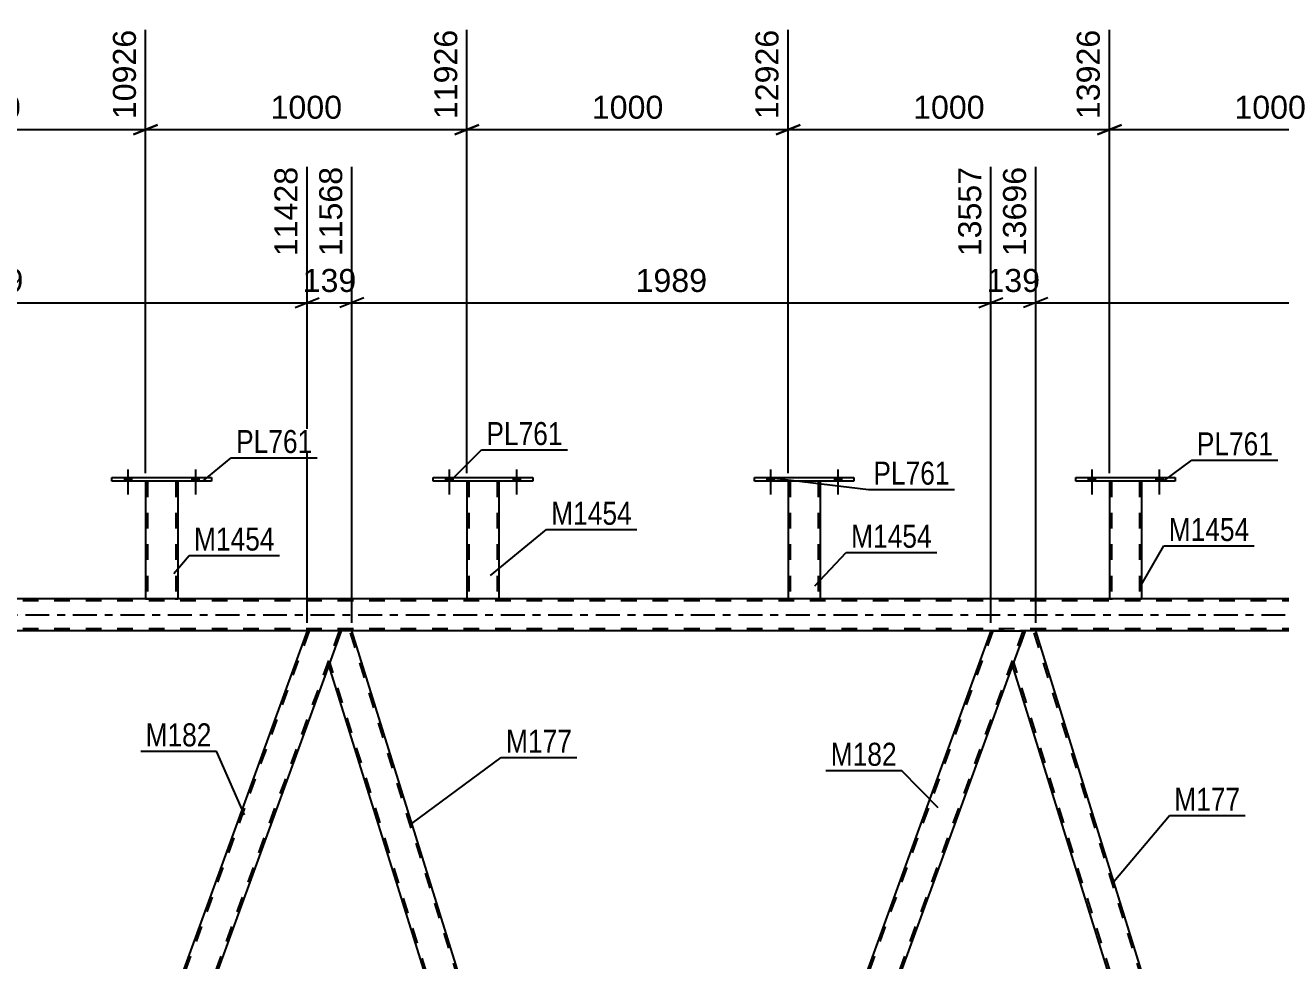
# Model space of a CAD drawing. Header units: millimetres. Extents: x 0 to 841, y 0 to 594.
# Drawn here: x 502.1 to 658.5, y 341.7 to 458.2 of the extents above; entities that cross this region are included whole.
import ezdxf

# ---------------------------------------------------------------- set-up
doc = ezdxf.new("R2010")
doc.units = ezdxf.units.MM
doc.linetypes.add('DXK_LINE_DOT2', pattern=[3.9198, 1.9599, -1.9599])
doc.linetypes.add('DXK_LINE_DOT3', pattern=[5.9187, 2.979, -0.9799, 0.9799, -0.9799])
doc.styles.add('Arial', font='arial.ttf', dxfattribs={"height": 0.2})
doc.styles.add('Arial Narrow', font='ARIALN.TTF', dxfattribs={"height": 0.2})

# ---------------------------------------------------------------- blocks, each defined once
blk = doc.blocks.new('Part-203724102-3322 - 2835')
at = {"color": 2, "linetype": 'Continuous'}
for p, q in [((632.91, 401.41), (632.91, 401.89)), ((632.91, 401.89), (645.31, 401.89)), ((645.31, 401.89), (645.31, 401.41)), ((645.31, 401.41), (632.91, 401.41))]:
    blk.add_line(p, q, dxfattribs=at)
blk = doc.blocks.new('Bolt-203724102-2891 - 2835')
at = {"linetype": 'Continuous'}
for points in [[(634.47, 401.41), (635.35, 401.41), (635.35, 401.89), (634.47, 401.89)], [(642.87, 401.41), (643.75, 401.41), (643.75, 401.89), (642.87, 401.89)]]:
    blk.add_hatch(color=1, dxfattribs=at).paths.add_polyline_path(points)
at = {"color": 1, "linetype": 'Continuous'}
for p, q in [((634.47, 401.89), (634.47, 401.41)), ((634.91, 402.89), (634.91, 399.77)), ((635.35, 401.89), (635.35, 401.41)), ((642.87, 401.89), (642.87, 401.41)), ((643.31, 402.89), (643.31, 399.77)), ((643.75, 401.89), (643.75, 401.41))]:
    blk.add_line(p, q, dxfattribs=at)
blk = doc.blocks.new('Bolt-203724102-2892 - 2835')
at = {"linetype": 'Continuous'}
for points in [[(634.47, 401.41), (635.35, 401.41), (635.35, 401.89), (634.47, 401.89)], [(642.87, 401.41), (643.75, 401.41), (643.75, 401.89), (642.87, 401.89)]]:
    blk.add_hatch(color=1, dxfattribs=at).paths.add_polyline_path(points)
at = {"color": 1, "linetype": 'Continuous'}
for p, q in [((634.47, 401.89), (634.47, 401.41)), ((634.91, 402.89), (634.91, 399.77)), ((635.35, 401.89), (635.35, 401.41)), ((642.87, 401.89), (642.87, 401.41)), ((643.31, 402.89), (643.31, 399.77)), ((643.75, 401.89), (643.75, 401.41))]:
    blk.add_line(p, q, dxfattribs=at)
blk = doc.blocks.new('Bolt-203724102-2893 - 2835')
at = {"linetype": 'Continuous'}
for points in [[(594.47, 401.41), (595.35, 401.41), (595.35, 401.89), (594.47, 401.89)], [(602.87, 401.41), (603.75, 401.41), (603.75, 401.89), (602.87, 401.89)]]:
    blk.add_hatch(color=1, dxfattribs=at).paths.add_polyline_path(points)
at = {"color": 1, "linetype": 'Continuous'}
for p, q in [((594.47, 401.89), (594.47, 401.41)), ((594.91, 402.89), (594.91, 399.77)), ((595.35, 401.89), (595.35, 401.41)), ((602.87, 401.89), (602.87, 401.41)), ((603.31, 402.89), (603.31, 399.77)), ((603.75, 401.89), (603.75, 401.41))]:
    blk.add_line(p, q, dxfattribs=at)
blk = doc.blocks.new('Bolt-203724102-2894 - 2835')
at = {"linetype": 'Continuous'}
for points in [[(594.47, 401.41), (595.35, 401.41), (595.35, 401.89), (594.47, 401.89)], [(602.87, 401.41), (603.75, 401.41), (603.75, 401.89), (602.87, 401.89)]]:
    blk.add_hatch(color=1, dxfattribs=at).paths.add_polyline_path(points)
at = {"color": 1, "linetype": 'Continuous'}
for p, q in [((594.47, 401.89), (594.47, 401.41)), ((594.91, 402.89), (594.91, 399.77)), ((595.35, 401.89), (595.35, 401.41)), ((602.87, 401.89), (602.87, 401.41)), ((603.31, 402.89), (603.31, 399.77)), ((603.75, 401.89), (603.75, 401.41))]:
    blk.add_line(p, q, dxfattribs=at)
blk = doc.blocks.new('Bolt-203724102-2895 - 2835')
at = {"linetype": 'Continuous'}
for points in [[(554.47, 401.41), (555.35, 401.41), (555.35, 401.89), (554.47, 401.89)], [(562.87, 401.41), (563.75, 401.41), (563.75, 401.89), (562.87, 401.89)]]:
    blk.add_hatch(color=1, dxfattribs=at).paths.add_polyline_path(points)
at = {"color": 1, "linetype": 'Continuous'}
for p, q in [((554.47, 401.89), (554.47, 401.41)), ((554.91, 402.89), (554.91, 399.77)), ((555.35, 401.89), (555.35, 401.41)), ((562.87, 401.89), (562.87, 401.41)), ((563.31, 402.89), (563.31, 399.77)), ((563.75, 401.89), (563.75, 401.41))]:
    blk.add_line(p, q, dxfattribs=at)
blk = doc.blocks.new('Bolt-203724102-2896 - 2835')
at = {"linetype": 'Continuous'}
for points in [[(554.47, 401.41), (555.35, 401.41), (555.35, 401.89), (554.47, 401.89)], [(562.87, 401.41), (563.75, 401.41), (563.75, 401.89), (562.87, 401.89)]]:
    blk.add_hatch(color=1, dxfattribs=at).paths.add_polyline_path(points)
at = {"color": 1, "linetype": 'Continuous'}
for p, q in [((554.47, 401.89), (554.47, 401.41)), ((554.91, 402.89), (554.91, 399.77)), ((555.35, 401.89), (555.35, 401.41)), ((562.87, 401.89), (562.87, 401.41)), ((563.31, 402.89), (563.31, 399.77)), ((563.75, 401.89), (563.75, 401.41))]:
    blk.add_line(p, q, dxfattribs=at)
blk = doc.blocks.new('Part-203724102-3292 - 2835')
at = {"color": 2, "linetype": 'Continuous'}
for p, q in [((512.91, 401.41), (512.91, 401.89)), ((512.91, 401.89), (525.31, 401.89)), ((525.31, 401.89), (525.31, 401.41)), ((525.31, 401.41), (512.91, 401.41))]:
    blk.add_line(p, q, dxfattribs=at)
blk = doc.blocks.new('Bolt-203724102-2897 - 2835')
at = {"linetype": 'Continuous'}
for points in [[(514.47, 401.41), (515.35, 401.41), (515.35, 401.89), (514.47, 401.89)], [(522.87, 401.41), (523.75, 401.41), (523.75, 401.89), (522.87, 401.89)]]:
    blk.add_hatch(color=1, dxfattribs=at).paths.add_polyline_path(points)
at = {"color": 1, "linetype": 'Continuous'}
for p, q in [((514.47, 401.89), (514.47, 401.41)), ((514.91, 402.89), (514.91, 399.77)), ((515.35, 401.89), (515.35, 401.41)), ((522.87, 401.89), (522.87, 401.41)), ((523.31, 402.89), (523.31, 399.77)), ((523.75, 401.89), (523.75, 401.41))]:
    blk.add_line(p, q, dxfattribs=at)
blk = doc.blocks.new('Bolt-203724102-2898 - 2835')
at = {"linetype": 'Continuous'}
for points in [[(514.47, 401.41), (515.35, 401.41), (515.35, 401.89), (514.47, 401.89)], [(522.87, 401.41), (523.75, 401.41), (523.75, 401.89), (522.87, 401.89)]]:
    blk.add_hatch(color=1, dxfattribs=at).paths.add_polyline_path(points)
at = {"color": 1, "linetype": 'Continuous'}
for p, q in [((514.47, 401.89), (514.47, 401.41)), ((514.91, 402.89), (514.91, 399.77)), ((515.35, 401.89), (515.35, 401.41)), ((522.87, 401.89), (522.87, 401.41)), ((523.31, 402.89), (523.31, 399.77)), ((523.75, 401.89), (523.75, 401.41))]:
    blk.add_line(p, q, dxfattribs=at)
blk = doc.blocks.new('Part-203724102-3312 - 2835')
at = {"color": 2, "linetype": 'Continuous'}
for p, q in [((592.91, 401.41), (592.91, 401.89)), ((592.91, 401.89), (605.31, 401.89)), ((605.31, 401.89), (605.31, 401.41)), ((605.31, 401.41), (592.91, 401.41))]:
    blk.add_line(p, q, dxfattribs=at)
blk = doc.blocks.new('Part-203724102-3043 - 2835')
at = {"color": 2, "linetype": 'Continuous'}
for p, q in [((541.47, 382.77), (539.93, 378.52)), ((542.79, 382.77), (541.47, 382.77)), ((579.07, 266.37), (542.79, 382.77)), ((574.88, 266.37), (539.93, 378.52))]:
    blk.add_line(p, q, dxfattribs=at)
at = {"color": 7, "linetype": 'DXK_LINE_DOT2'}
for p, q in [((579.36, 264.65), (542.54, 382.77)), ((576.64, 261.55), (540.06, 378.89)), ((574.88, 266.37), (576.39, 261.55)), ((579.49, 265.02), (579.07, 266.37)), ((578.23, 261.55), (579.49, 265.02)), ((576.39, 261.55), (578.23, 261.55))]:
    blk.add_line(p, q, dxfattribs=at)
blk = doc.blocks.new('Part-203724102-3078 - 2835')
at = {"color": 7, "linetype": 'DXK_LINE_DOT2'}
for p, q in [((537.47, 382.77), (493.35, 261.55)), ((541.22, 382.77), (497.1, 261.55)), ((537.47, 382.77), (537.49, 382.77)), ((541.47, 382.77), (539.93, 378.52)), ((493.1, 261.55), (494.36, 265.02)), ((497.35, 261.55), (493.1, 261.55))]:
    blk.add_line(p, q, dxfattribs=at)
at = {"color": 2, "linetype": 'Continuous'}
for p, q in [((537.22, 382.77), (494.36, 265.02)), ((541.47, 382.77), (537.22, 382.77)), ((539.93, 378.52), (497.35, 261.55))]:
    blk.add_line(p, q, dxfattribs=at)
blk = doc.blocks.new('Part-203724102-3083 - 2835')
at = {"color": 7, "linetype": 'DXK_LINE_DOT2'}
for p, q in [((622.61, 382.77), (578.49, 261.55)), ((626.35, 382.77), (582.23, 261.55)), ((622.61, 382.77), (622.63, 382.77)), ((626.61, 382.77), (625.06, 378.52)), ((579.99, 266.37), (578.23, 261.55)), ((584.24, 266.37), (582.49, 261.55)), ((582.49, 261.55), (578.23, 261.55))]:
    blk.add_line(p, q, dxfattribs=at)
at = {"color": 2, "linetype": 'Continuous'}
for p, q in [((622.35, 382.77), (579.99, 266.37)), ((622.35, 382.77), (626.61, 382.77)), ((625.06, 378.52), (584.24, 266.37))]:
    blk.add_line(p, q, dxfattribs=at)
blk = doc.blocks.new('Part-203724102-3093 - 2835')
at = {"color": 2, "linetype": 'Continuous'}
for p, q in [((626.61, 382.77), (625.06, 378.52)), ((627.93, 382.77), (626.61, 382.77)), ((664.63, 265.02), (627.93, 382.77)), ((661.52, 261.55), (625.06, 378.52)), ((664.36, 264.27), (663.36, 261.55)), ((664.63, 265.02), (664.36, 264.27))]:
    blk.add_line(p, q, dxfattribs=at)
at = {"color": 7, "linetype": 'DXK_LINE_DOT2'}
for p, q in [((664.49, 264.65), (627.67, 382.77)), ((661.77, 261.55), (625.2, 378.89)), ((664.61, 264.96), (664.36, 264.27)), ((661.52, 261.55), (663.36, 261.55))]:
    blk.add_line(p, q, dxfattribs=at)
blk = doc.blocks.new('Part-203724102-3287 - 2835')
at = {"color": 2, "linetype": 'Continuous'}
for p, q in [((517.11, 401.41), (517.11, 386.77)), ((521.11, 401.41), (521.11, 386.77)), ((517.15, 386.77), (517.11, 386.77)), ((517.26, 386.77), (517.15, 386.77)), ((517.41, 386.77), (517.26, 386.77)), ((520.82, 386.77), (517.41, 386.77)), ((520.97, 386.77), (520.82, 386.77)), ((521.08, 386.77), (520.97, 386.77)), ((521.11, 386.77), (521.08, 386.77))]:
    blk.add_line(p, q, dxfattribs=at)
at = {"color": 7, "linetype": 'DXK_LINE_DOT2'}
for p, q in [((517.11, 401.41), (517.11, 401.41)), ((517.11, 401.41), (517.11, 401.41)), ((517.11, 401.41), (517.11, 401.41)), ((517.15, 401.41), (517.11, 401.41)), ((517.11, 401.41), (517.15, 401.41)), ((517.26, 401.41), (517.15, 401.41)), ((517.15, 401.41), (517.26, 401.41)), ((517.41, 401.41), (517.26, 401.41)), ((517.26, 401.41), (517.41, 401.41)), ((517.35, 401.41), (517.35, 401.41)), ((517.35, 401.41), (517.35, 386.77)), ((517.37, 401.41), (517.35, 401.41)), ((517.35, 401.41), (517.37, 401.41)), ((517.43, 401.41), (517.37, 401.41)), ((517.37, 401.41), (517.43, 401.41)), ((520.82, 401.41), (517.41, 401.41)), ((520.82, 401.41), (517.41, 401.41)), ((520.73, 401.41), (517.43, 401.41)), ((517.43, 401.41), (517.5, 401.41)), ((520.8, 401.41), (517.5, 401.41)), ((520.8, 401.41), (520.73, 401.41)), ((520.86, 401.41), (520.8, 401.41)), ((520.8, 401.41), (520.86, 401.41)), ((520.82, 401.41), (520.97, 401.41)), ((520.97, 401.41), (520.82, 401.41)), ((520.87, 401.41), (520.86, 401.41)), ((520.86, 401.41), (520.87, 401.41)), ((520.87, 401.41), (520.87, 401.41)), ((520.87, 401.41), (520.87, 386.77)), ((520.97, 401.41), (521.08, 401.41)), ((521.08, 401.41), (520.97, 401.41)), ((521.08, 401.41), (521.11, 401.41)), ((521.11, 401.41), (521.08, 401.41)), ((521.11, 401.41), (521.11, 401.41)), ((521.11, 401.41), (521.11, 401.41)), ((521.11, 401.41), (521.11, 401.41)), ((517.11, 386.77), (517.15, 386.77)), ((517.15, 386.77), (517.26, 386.77)), ((517.26, 386.77), (517.41, 386.77)), ((517.37, 386.77), (517.35, 386.77)), ((517.35, 386.77), (517.37, 386.77)), ((517.43, 386.77), (517.37, 386.77)), ((517.37, 386.77), (517.43, 386.77)), ((520.82, 386.77), (517.41, 386.77)), ((520.73, 386.77), (517.43, 386.77)), ((517.43, 386.77), (517.5, 386.77)), ((520.8, 386.77), (517.5, 386.77)), ((520.8, 386.77), (520.73, 386.77)), ((520.86, 386.77), (520.8, 386.77)), ((520.8, 386.77), (520.86, 386.77)), ((520.82, 386.77), (520.97, 386.77)), ((520.87, 386.77), (520.86, 386.77)), ((520.86, 386.77), (520.87, 386.77)), ((520.97, 386.77), (521.08, 386.77)), ((521.08, 386.77), (521.11, 386.77))]:
    blk.add_line(p, q, dxfattribs=at)
blk = doc.blocks.new('Part-203724102-3297 - 2835')
at = {"color": 2, "linetype": 'Continuous'}
for p, q in [((557.11, 401.41), (557.11, 386.77)), ((561.11, 401.41), (561.11, 386.77)), ((557.15, 386.77), (557.11, 386.77)), ((557.26, 386.77), (557.15, 386.77)), ((557.41, 386.77), (557.26, 386.77)), ((560.82, 386.77), (557.41, 386.77)), ((560.97, 386.77), (560.82, 386.77)), ((561.08, 386.77), (560.97, 386.77)), ((561.11, 386.77), (561.08, 386.77))]:
    blk.add_line(p, q, dxfattribs=at)
at = {"color": 7, "linetype": 'DXK_LINE_DOT2'}
for p, q in [((557.11, 401.41), (557.11, 401.41)), ((557.11, 401.41), (557.11, 401.41)), ((557.11, 401.41), (557.11, 401.41)), ((557.15, 401.41), (557.11, 401.41)), ((557.11, 401.41), (557.15, 401.41)), ((557.26, 401.41), (557.15, 401.41)), ((557.15, 401.41), (557.26, 401.41)), ((557.41, 401.41), (557.26, 401.41)), ((557.26, 401.41), (557.41, 401.41)), ((557.35, 401.41), (557.35, 401.41)), ((557.35, 401.41), (557.35, 386.77)), ((557.37, 401.41), (557.35, 401.41)), ((557.35, 401.41), (557.37, 401.41)), ((557.43, 401.41), (557.37, 401.41)), ((557.37, 401.41), (557.43, 401.41)), ((560.82, 401.41), (557.41, 401.41)), ((560.82, 401.41), (557.41, 401.41)), ((560.73, 401.41), (557.43, 401.41)), ((557.43, 401.41), (557.5, 401.41)), ((560.8, 401.41), (557.5, 401.41)), ((560.8, 401.41), (560.73, 401.41)), ((560.86, 401.41), (560.8, 401.41)), ((560.8, 401.41), (560.86, 401.41)), ((560.82, 401.41), (560.97, 401.41)), ((560.97, 401.41), (560.82, 401.41)), ((560.87, 401.41), (560.86, 401.41)), ((560.86, 401.41), (560.87, 401.41)), ((560.87, 401.41), (560.87, 401.41)), ((560.87, 401.41), (560.87, 386.77)), ((560.97, 401.41), (561.08, 401.41)), ((561.08, 401.41), (560.97, 401.41)), ((561.08, 401.41), (561.11, 401.41)), ((561.11, 401.41), (561.08, 401.41)), ((561.11, 401.41), (561.11, 401.41)), ((561.11, 401.41), (561.11, 401.41)), ((561.11, 401.41), (561.11, 401.41)), ((557.11, 386.77), (557.15, 386.77)), ((557.15, 386.77), (557.26, 386.77)), ((557.26, 386.77), (557.41, 386.77)), ((557.37, 386.77), (557.35, 386.77)), ((557.35, 386.77), (557.37, 386.77)), ((557.43, 386.77), (557.37, 386.77)), ((557.37, 386.77), (557.41, 386.77)), ((560.82, 386.77), (557.41, 386.77)), ((557.41, 386.77), (557.43, 386.77)), ((560.73, 386.77), (557.43, 386.77)), ((557.43, 386.77), (557.5, 386.77)), ((560.8, 386.77), (557.5, 386.77)), ((560.8, 386.77), (560.73, 386.77)), ((560.86, 386.77), (560.8, 386.77)), ((560.8, 386.77), (560.86, 386.77)), ((560.82, 386.77), (560.97, 386.77)), ((560.87, 386.77), (560.86, 386.77)), ((560.86, 386.77), (560.87, 386.77)), ((560.97, 386.77), (561.08, 386.77)), ((561.08, 386.77), (561.11, 386.77))]:
    blk.add_line(p, q, dxfattribs=at)
blk = doc.blocks.new('Part-203724102-3302 - 2835')
at = {"color": 2, "linetype": 'Continuous'}
for p, q in [((552.91, 401.41), (552.91, 401.89)), ((552.91, 401.89), (565.31, 401.89)), ((565.31, 401.89), (565.31, 401.41)), ((565.31, 401.41), (552.91, 401.41))]:
    blk.add_line(p, q, dxfattribs=at)
blk = doc.blocks.new('Part-203724102-3307 - 2835')
at = {"color": 2, "linetype": 'Continuous'}
for p, q in [((597.11, 401.41), (597.11, 386.77)), ((601.11, 401.41), (601.11, 386.77)), ((597.15, 386.77), (597.11, 386.77)), ((597.26, 386.77), (597.15, 386.77)), ((597.41, 386.77), (597.26, 386.77)), ((600.82, 386.77), (597.41, 386.77)), ((600.97, 386.77), (600.82, 386.77)), ((601.08, 386.77), (600.97, 386.77)), ((601.11, 386.77), (601.08, 386.77))]:
    blk.add_line(p, q, dxfattribs=at)
at = {"color": 7, "linetype": 'DXK_LINE_DOT2'}
for p, q in [((597.11, 401.41), (597.11, 401.41)), ((597.11, 401.41), (597.11, 401.41)), ((597.11, 401.41), (597.11, 401.41)), ((597.15, 401.41), (597.11, 401.41)), ((597.11, 401.41), (597.15, 401.41)), ((597.26, 401.41), (597.15, 401.41)), ((597.15, 401.41), (597.26, 401.41)), ((597.41, 401.41), (597.26, 401.41)), ((597.26, 401.41), (597.41, 401.41)), ((597.35, 401.41), (597.35, 401.41)), ((597.35, 401.41), (597.35, 386.77)), ((597.37, 401.41), (597.35, 401.41)), ((597.35, 401.41), (597.37, 401.41)), ((597.42, 401.41), (597.37, 401.41)), ((597.37, 401.41), (597.42, 401.41)), ((600.82, 401.41), (597.41, 401.41)), ((600.82, 401.41), (597.41, 401.41)), ((600.73, 401.41), (597.42, 401.41)), ((597.42, 401.41), (597.5, 401.41)), ((600.8, 401.41), (597.5, 401.41)), ((600.8, 401.41), (600.73, 401.41)), ((600.86, 401.41), (600.8, 401.41)), ((600.8, 401.41), (600.86, 401.41)), ((600.82, 401.41), (600.97, 401.41)), ((600.97, 401.41), (600.82, 401.41)), ((600.87, 401.41), (600.86, 401.41)), ((600.86, 401.41), (600.87, 401.41)), ((600.87, 401.41), (600.87, 401.41)), ((600.87, 401.41), (600.87, 386.77)), ((600.97, 401.41), (601.08, 401.41)), ((601.08, 401.41), (600.97, 401.41)), ((601.08, 401.41), (601.11, 401.41)), ((601.11, 401.41), (601.08, 401.41)), ((601.11, 401.41), (601.11, 401.41)), ((601.11, 401.41), (601.11, 401.41)), ((601.11, 401.41), (601.11, 401.41)), ((597.11, 386.77), (597.15, 386.77)), ((597.15, 386.77), (597.26, 386.77)), ((597.26, 386.77), (597.41, 386.77)), ((597.37, 386.77), (597.35, 386.77)), ((597.35, 386.77), (597.37, 386.77)), ((597.42, 386.77), (597.37, 386.77)), ((597.37, 386.77), (597.41, 386.77)), ((600.82, 386.77), (597.41, 386.77)), ((597.41, 386.77), (597.42, 386.77)), ((600.73, 386.77), (597.42, 386.77)), ((597.42, 386.77), (597.5, 386.77)), ((600.86, 386.77), (597.5, 386.77)), ((600.8, 386.77), (600.73, 386.77)), ((600.86, 386.77), (600.8, 386.77)), ((600.82, 386.77), (600.97, 386.77)), ((600.87, 386.77), (600.86, 386.77)), ((600.86, 386.77), (600.87, 386.77)), ((600.97, 386.77), (601.08, 386.77)), ((601.08, 386.77), (601.11, 386.77))]:
    blk.add_line(p, q, dxfattribs=at)
blk = doc.blocks.new('Part-203724102-3317 - 2835')
at = {"color": 2, "linetype": 'Continuous'}
for p, q in [((637.11, 401.41), (637.11, 386.77)), ((641.11, 401.41), (641.11, 386.77)), ((637.15, 386.77), (637.11, 386.77)), ((637.26, 386.77), (637.15, 386.77)), ((637.41, 386.77), (637.26, 386.77)), ((640.82, 386.77), (637.41, 386.77)), ((640.97, 386.77), (640.82, 386.77)), ((641.08, 386.77), (640.97, 386.77)), ((641.11, 386.77), (641.08, 386.77))]:
    blk.add_line(p, q, dxfattribs=at)
at = {"color": 7, "linetype": 'DXK_LINE_DOT2'}
for p, q in [((637.11, 401.41), (637.11, 401.41)), ((637.11, 401.41), (637.11, 401.41)), ((637.11, 401.41), (637.11, 401.41)), ((637.15, 401.41), (637.11, 401.41)), ((637.11, 401.41), (637.15, 401.41)), ((637.26, 401.41), (637.15, 401.41)), ((637.15, 401.41), (637.26, 401.41)), ((637.41, 401.41), (637.26, 401.41)), ((637.26, 401.41), (637.41, 401.41)), ((637.35, 401.41), (637.35, 401.41)), ((637.35, 401.41), (637.35, 386.77)), ((637.37, 401.41), (637.35, 401.41)), ((637.35, 401.41), (637.37, 401.41)), ((637.42, 401.41), (637.37, 401.41)), ((637.37, 401.41), (637.42, 401.41)), ((640.82, 401.41), (637.41, 401.41)), ((640.82, 401.41), (637.41, 401.41)), ((640.73, 401.41), (637.42, 401.41)), ((637.42, 401.41), (637.5, 401.41)), ((640.8, 401.41), (637.5, 401.41)), ((640.8, 401.41), (640.73, 401.41)), ((640.86, 401.41), (640.8, 401.41)), ((640.8, 401.41), (640.86, 401.41)), ((640.82, 401.41), (640.97, 401.41)), ((640.97, 401.41), (640.82, 401.41)), ((640.87, 401.41), (640.86, 401.41)), ((640.86, 401.41), (640.87, 401.41)), ((640.87, 401.41), (640.87, 401.41)), ((640.87, 401.41), (640.87, 386.77)), ((640.97, 401.41), (641.08, 401.41)), ((641.08, 401.41), (640.97, 401.41)), ((641.08, 401.41), (641.11, 401.41)), ((641.11, 401.41), (641.08, 401.41)), ((641.11, 401.41), (641.11, 401.41)), ((641.11, 401.41), (641.11, 401.41)), ((641.11, 401.41), (641.11, 401.41)), ((637.11, 386.77), (637.15, 386.77)), ((637.15, 386.77), (637.26, 386.77)), ((637.26, 386.77), (637.41, 386.77)), ((637.37, 386.77), (637.35, 386.77)), ((637.35, 386.77), (637.37, 386.77)), ((637.42, 386.77), (637.37, 386.77)), ((637.37, 386.77), (637.41, 386.77)), ((640.82, 386.77), (637.41, 386.77)), ((637.41, 386.77), (637.42, 386.77)), ((640.73, 386.77), (637.42, 386.77)), ((637.42, 386.77), (637.5, 386.77)), ((640.8, 386.77), (637.5, 386.77)), ((640.8, 386.77), (640.73, 386.77)), ((640.86, 386.77), (640.8, 386.77)), ((640.8, 386.77), (640.86, 386.77)), ((640.82, 386.77), (640.97, 386.77)), ((640.87, 386.77), (640.86, 386.77)), ((640.86, 386.77), (640.87, 386.77)), ((640.97, 386.77), (641.08, 386.77)), ((641.08, 386.77), (641.11, 386.77))]:
    blk.add_line(p, q, dxfattribs=at)
blk = doc.blocks.new('Part-203724102-3407 - 2835')
at = {"color": 7, "linetype": 'DXK_LINE_DOT2'}
for p, q in [((742.89, 386.53), (80.08, 386.53)), ((742.89, 386.77), (107.1, 386.77)), ((521.11, 386.77), (517.11, 386.77)), ((561.11, 386.77), (557.11, 386.77)), ((601.11, 386.77), (597.11, 386.77)), ((641.11, 386.77), (637.11, 386.77)), ((742.89, 383.01), (80.08, 383.01)), ((542.79, 382.77), (537.22, 382.77)), ((627.93, 382.77), (622.35, 382.77))]:
    blk.add_line(p, q, dxfattribs=at)
at = {"color": 2, "linetype": 'Continuous'}
for p, q in [((517.11, 386.77), (481.11, 386.77)), ((557.11, 386.77), (521.11, 386.77)), ((597.11, 386.77), (561.11, 386.77)), ((637.11, 386.77), (601.11, 386.77)), ((677.11, 386.77), (641.11, 386.77)), ((537.22, 382.77), (457.66, 382.77)), ((622.35, 382.77), (542.79, 382.77)), ((707.49, 382.77), (627.93, 382.77))]:
    blk.add_line(p, q, dxfattribs=at)
at = {"color": 7, "linetype": 'DXK_LINE_DOT3'}
blk.add_line((70.08, 384.77), (742.89, 384.77), dxfattribs=at)
blk = doc.blocks.new('StraightDimension-203724102-3897 - 2835')
at = {"color": 7, "linetype": 'Continuous'}
for p, q in [((622.35, 383.77), (622.35, 440.56)), ((627.93, 383.77), (627.93, 440.56)), ((620.85, 423.04), (623.85, 424.24)), ((629.43, 424.24), (626.43, 423.04)), ((622.35, 423.64), (627.93, 423.64))]:
    blk.add_line(p, q, dxfattribs=at)
at = {"color": 0}
blk.add_wipeout([(629.07, 424.39), (629.07, 428.59), (621.2, 428.59), (621.2, 424.39)], dxfattribs=at)
at = {"color": 3, "style": 'Arial'}
blk.add_text('139', height=2.865, dxfattribs=at).set_placement((621.8, 424.99))
at = {"color": 0, "linetype": 'Continuous'}
blk.add_wipeout([(627.33, 441.16), (623.13, 441.16), (623.13, 428.84), (627.33, 428.84)], dxfattribs=at)
at = {"color": 3, "linetype": 'Continuous', "style": 'Arial'}
blk.add_text('13696', height=2.865, rotation=90.0002, dxfattribs=at).set_placement((626.73, 429.44))
blk = doc.blocks.new('StraightDimension-203724102-3933 - 2835')
at = {"color": 7, "linetype": 'Continuous'}
for p, q in [((537.22, 383.77), (537.22, 440.56)), ((542.79, 383.77), (542.79, 440.56)), ((535.72, 423.04), (538.72, 424.24)), ((544.29, 424.24), (541.29, 423.04)), ((537.22, 423.64), (542.79, 423.64))]:
    blk.add_line(p, q, dxfattribs=at)
at = {"color": 0}
blk.add_wipeout([(543.94, 424.39), (543.94, 428.59), (536.07, 428.59), (536.07, 424.39)], dxfattribs=at)
at = {"color": 3, "style": 'Arial'}
blk.add_text('139', height=2.865, dxfattribs=at).set_placement((536.67, 424.99))
at = {"color": 0, "linetype": 'Continuous'}
blk.add_wipeout([(542.19, 441.16), (537.99, 441.16), (537.99, 428.84), (542.19, 428.84)], dxfattribs=at)
at = {"color": 3, "linetype": 'Continuous', "style": 'Arial'}
blk.add_text('11568', height=2.865, rotation=90.0002, dxfattribs=at).set_placement((541.59, 429.44))
blk = doc.blocks.new('StraightDimension-203724102-9351 - 2835')
at = {"color": 7, "linetype": 'Continuous'}
for p, q in [((517.11, 402.41), (517.11, 457.63)), ((477.11, 402.41), (477.11, 455.41)), ((478.61, 445.82), (475.61, 444.62)), ((515.61, 444.62), (518.61, 445.82)), ((477.11, 445.22), (517.11, 445.22))]:
    blk.add_line(p, q, dxfattribs=at)
at = {"color": 0, "linetype": 'Continuous'}
blk.add_wipeout([(516.51, 458.23), (512.31, 458.23), (512.31, 445.92), (516.51, 445.92)], dxfattribs=at)
at = {"color": 0}
blk.add_wipeout([(502.16, 445.97), (502.16, 450.17), (492.07, 450.17), (492.07, 445.97)], dxfattribs=at)
at = {"color": 3, "linetype": 'Continuous', "style": 'Arial'}
blk.add_text('10926', height=2.865, rotation=90.0002, dxfattribs=at).set_placement((515.91, 446.52))
at = {"color": 3, "style": 'Arial'}
blk.add_text('1000', height=2.865, dxfattribs=at).set_placement((492.67, 446.57))
blk = doc.blocks.new('StraightDimension-203724102-9350 - 2835')
at = {"color": 7, "linetype": 'Continuous'}
for p, q in [((517.11, 402.41), (517.11, 457.63)), ((557.11, 402.41), (557.11, 457.63)), ((518.61, 445.82), (515.61, 444.62)), ((555.61, 444.62), (558.61, 445.82)), ((517.11, 445.22), (557.11, 445.22))]:
    blk.add_line(p, q, dxfattribs=at)
at = {"color": 0, "linetype": 'Continuous'}
blk.add_wipeout([(556.51, 458.23), (552.31, 458.23), (552.31, 445.92), (556.51, 445.92)], dxfattribs=at)
at = {"color": 0}
blk.add_wipeout([(542.16, 445.97), (542.16, 450.17), (532.07, 450.17), (532.07, 445.97)], dxfattribs=at)
at = {"color": 3, "linetype": 'Continuous', "style": 'Arial'}
blk.add_text('11926', height=2.865, rotation=90.0002, dxfattribs=at).set_placement((555.91, 446.52))
at = {"color": 3, "style": 'Arial'}
blk.add_text('1000', height=2.865, dxfattribs=at).set_placement((532.67, 446.57))
blk = doc.blocks.new('StraightDimension-203724102-3879 - 2835')
at = {"color": 7, "linetype": 'Continuous'}
for p, q in [((627.93, 383.77), (627.93, 440.56)), ((707.49, 383.77), (707.49, 436.06)), ((629.43, 424.24), (626.43, 423.04)), ((705.99, 423.04), (708.99, 424.24)), ((627.93, 423.64), (707.49, 423.64))]:
    blk.add_line(p, q, dxfattribs=at)
at = {"color": 0, "linetype": 'Continuous'}
blk.add_wipeout([(706.89, 436.66), (702.69, 436.66), (702.69, 424.34), (706.89, 424.34)], dxfattribs=at)
at = {"color": 0}
blk.add_wipeout([(672.75, 424.39), (672.75, 428.59), (662.66, 428.59), (662.66, 424.39)], dxfattribs=at)
at = {"color": 3, "linetype": 'Continuous', "style": 'Arial'}
blk.add_text('15685', height=2.865, rotation=90.0002, dxfattribs=at).set_placement((706.29, 424.94))
at = {"color": 3, "style": 'Arial'}
blk.add_text('1989', height=2.865, dxfattribs=at).set_placement((663.26, 424.99))
blk = doc.blocks.new('StraightDimension-203724102-3915 - 2835')
at = {"color": 7, "linetype": 'Continuous'}
for p, q in [((542.79, 383.77), (542.79, 440.56)), ((622.35, 383.77), (622.35, 440.56)), ((544.29, 424.24), (541.29, 423.04)), ((620.85, 423.04), (623.85, 424.24)), ((542.79, 423.64), (622.35, 423.64))]:
    blk.add_line(p, q, dxfattribs=at)
at = {"color": 0, "linetype": 'Continuous'}
blk.add_wipeout([(621.75, 441.16), (617.55, 441.16), (617.55, 428.84), (621.75, 428.84)], dxfattribs=at)
at = {"color": 0}
blk.add_wipeout([(587.62, 424.39), (587.62, 428.59), (577.52, 428.59), (577.52, 424.39)], dxfattribs=at)
at = {"color": 3, "linetype": 'Continuous', "style": 'Arial'}
blk.add_text('13557', height=2.865, rotation=90.0002, dxfattribs=at).set_placement((621.15, 429.44))
at = {"color": 3, "style": 'Arial'}
blk.add_text('1989', height=2.865, dxfattribs=at).set_placement((578.12, 424.99))
blk = doc.blocks.new('StraightDimension-203724102-3951 - 2835')
at = {"color": 7, "linetype": 'Continuous'}
for p, q in [((537.22, 383.77), (537.22, 440.56)), ((457.66, 383.77), (457.66, 438.34)), ((459.16, 424.24), (456.16, 423.04)), ((535.72, 423.04), (538.72, 424.24)), ((457.66, 423.64), (537.22, 423.64))]:
    blk.add_line(p, q, dxfattribs=at)
at = {"color": 0, "linetype": 'Continuous'}
blk.add_wipeout([(536.62, 441.16), (532.42, 441.16), (532.42, 428.84), (536.62, 428.84)], dxfattribs=at)
at = {"color": 0}
blk.add_wipeout([(502.48, 424.39), (502.48, 428.59), (492.39, 428.59), (492.39, 424.39)], dxfattribs=at)
at = {"color": 3, "linetype": 'Continuous', "style": 'Arial'}
blk.add_text('11428', height=2.865, rotation=90.0002, dxfattribs=at).set_placement((536.02, 429.44))
at = {"color": 3, "style": 'Arial'}
blk.add_text('1989', height=2.865, dxfattribs=at).set_placement((492.99, 424.99))
blk = doc.blocks.new('StraightDimension-203724102-9347 - 2835')
at = {"color": 7, "linetype": 'Continuous'}
for p, q in [((637.11, 402.41), (637.11, 457.63)), ((677.11, 402.41), (677.11, 457.63)), ((638.61, 445.82), (635.61, 444.62)), ((675.61, 444.62), (678.61, 445.82)), ((637.11, 445.22), (677.11, 445.22))]:
    blk.add_line(p, q, dxfattribs=at)
at = {"color": 0, "linetype": 'Continuous'}
blk.add_wipeout([(676.51, 458.23), (672.31, 458.23), (672.31, 445.92), (676.51, 445.92)], dxfattribs=at)
at = {"color": 0}
blk.add_wipeout([(662.16, 445.97), (662.16, 450.17), (652.07, 450.17), (652.07, 445.97)], dxfattribs=at)
at = {"color": 3, "linetype": 'Continuous', "style": 'Arial'}
blk.add_text('14926', height=2.865, rotation=90.0002, dxfattribs=at).set_placement((675.91, 446.52))
at = {"color": 3, "style": 'Arial'}
blk.add_text('1000', height=2.865, dxfattribs=at).set_placement((652.67, 446.57))
blk = doc.blocks.new('StraightDimension-203724102-9348 - 2835')
at = {"color": 7, "linetype": 'Continuous'}
for p, q in [((597.11, 402.41), (597.11, 457.63)), ((637.11, 402.41), (637.11, 457.63)), ((598.61, 445.82), (595.61, 444.62)), ((635.61, 444.62), (638.61, 445.82)), ((597.11, 445.22), (637.11, 445.22))]:
    blk.add_line(p, q, dxfattribs=at)
at = {"color": 0, "linetype": 'Continuous'}
blk.add_wipeout([(636.51, 458.23), (632.31, 458.23), (632.31, 445.92), (636.51, 445.92)], dxfattribs=at)
at = {"color": 0}
blk.add_wipeout([(622.16, 445.97), (622.16, 450.17), (612.07, 450.17), (612.07, 445.97)], dxfattribs=at)
at = {"color": 3, "linetype": 'Continuous', "style": 'Arial'}
blk.add_text('13926', height=2.865, rotation=90.0002, dxfattribs=at).set_placement((635.91, 446.52))
at = {"color": 3, "style": 'Arial'}
blk.add_text('1000', height=2.865, dxfattribs=at).set_placement((612.67, 446.57))
blk = doc.blocks.new('StraightDimension-203724102-9349 - 2835')
at = {"color": 7, "linetype": 'Continuous'}
for p, q in [((557.11, 402.41), (557.11, 457.63)), ((597.11, 402.41), (597.11, 457.63)), ((558.61, 445.82), (555.61, 444.62)), ((595.61, 444.62), (598.61, 445.82)), ((557.11, 445.22), (597.11, 445.22))]:
    blk.add_line(p, q, dxfattribs=at)
at = {"color": 0, "linetype": 'Continuous'}
blk.add_wipeout([(596.51, 458.23), (592.31, 458.23), (592.31, 445.92), (596.51, 445.92)], dxfattribs=at)
at = {"color": 0}
blk.add_wipeout([(582.16, 445.97), (582.16, 450.17), (572.07, 450.17), (572.07, 445.97)], dxfattribs=at)
at = {"color": 3, "linetype": 'Continuous', "style": 'Arial'}
blk.add_text('12926', height=2.865, rotation=90.0002, dxfattribs=at).set_placement((595.91, 446.52))
at = {"color": 3, "style": 'Arial'}
blk.add_text('1000', height=2.865, dxfattribs=at).set_placement((572.67, 446.57))
blk = doc.blocks.new('Mark-203724102-3318 - 2835')
at = {"color": 0}
blk.add_wipeout([(657.49, 404.64), (657.49, 407.64), (647.99, 407.64), (647.99, 404.64)], dxfattribs=at)
blk.add_wipeout([(657.49, 404.64), (657.49, 407.64), (647.99, 407.64), (647.99, 404.64)], dxfattribs=at)
at = {"color": 30, "linetype": 'Continuous'}
for p, q in [((643.85, 401.41), (647.39, 404.04)), ((647.39, 404.04), (658.09, 404.04))]:
    blk.add_line(p, q, dxfattribs=at)
at = {"color": 3, "style": 'Arial Narrow'}
blk.add_text('PL761', height=2.863, dxfattribs=at).set_placement((647.99, 404.64))
blk = doc.blocks.new('Mark-203724102-3039 - 2835')
at = {"color": 0}
blk.add_wipeout([(570.21, 367.59), (570.21, 370.59), (561.98, 370.59), (561.98, 367.59)], dxfattribs=at)
blk.add_wipeout([(570.21, 367.59), (570.21, 370.59), (561.98, 370.59), (561.98, 367.59)], dxfattribs=at)
at = {"color": 30, "linetype": 'Continuous'}
for p, q in [((550.26, 358.8), (561.38, 366.99)), ((561.38, 366.99), (570.81, 366.99))]:
    blk.add_line(p, q, dxfattribs=at)
at = {"color": 3, "style": 'Arial Narrow'}
blk.add_text('M177', height=2.863, dxfattribs=at).set_placement((561.98, 367.59))
blk = doc.blocks.new('Mark-203724102-3074 - 2835')
at = {"color": 0}
blk.add_wipeout([(525.34, 368.39), (525.34, 371.39), (517.11, 371.39), (517.11, 368.39)], dxfattribs=at)
blk.add_wipeout([(525.34, 368.39), (525.34, 371.39), (517.11, 371.39), (517.11, 368.39)], dxfattribs=at)
at = {"color": 30, "linetype": 'Continuous'}
for p in [(516.51, 367.79), (529.41, 359.86)]:
    blk.add_line(p, (525.94, 367.79), dxfattribs=at)
at = {"color": 3, "style": 'Arial Narrow'}
blk.add_text('M182', height=2.863, dxfattribs=at).set_placement((517.11, 368.39))
blk = doc.blocks.new('Mark-203724102-3079 - 2835')
at = {"color": 0}
blk.add_wipeout([(610.63, 365.97), (610.63, 368.97), (602.41, 368.97), (602.41, 365.97)], dxfattribs=at)
blk.add_wipeout([(610.63, 365.97), (610.63, 368.97), (602.41, 368.97), (602.41, 365.97)], dxfattribs=at)
at = {"color": 30, "linetype": 'Continuous'}
for p in [(601.81, 365.37), (615.77, 360.73)]:
    blk.add_line(p, (611.23, 365.37), dxfattribs=at)
at = {"color": 3, "style": 'Arial Narrow'}
blk.add_text('M182', height=2.863, dxfattribs=at).set_placement((602.41, 365.97))
blk = doc.blocks.new('Mark-203724102-3089 - 2835')
at = {"color": 0}
blk.add_wipeout([(653.4, 360.36), (653.4, 363.36), (645.18, 363.36), (645.18, 360.36)], dxfattribs=at)
blk.add_wipeout([(653.4, 360.36), (653.4, 363.36), (645.18, 363.36), (645.18, 360.36)], dxfattribs=at)
at = {"color": 30, "linetype": 'Continuous'}
for p, q in [((637.65, 351.57), (644.58, 359.76)), ((644.58, 359.76), (654, 359.76))]:
    blk.add_line(p, q, dxfattribs=at)
at = {"color": 3, "style": 'Arial Narrow'}
blk.add_text('M177', height=2.863, dxfattribs=at).set_placement((645.18, 360.36))
blk = doc.blocks.new('Mark-203724102-3283 - 2835')
at = {"color": 0}
blk.add_wipeout([(533.19, 392.78), (533.19, 395.78), (523.14, 395.78), (523.14, 392.78)], dxfattribs=at)
blk.add_wipeout([(533.19, 392.78), (533.19, 395.78), (523.14, 395.78), (523.14, 392.78)], dxfattribs=at)
at = {"color": 30, "linetype": 'Continuous'}
for p, q in [((520.61, 389.94), (522.54, 392.18)), ((522.54, 392.18), (533.79, 392.18))]:
    blk.add_line(p, q, dxfattribs=at)
at = {"color": 3, "style": 'Arial Narrow'}
blk.add_text('M1454', height=2.863, dxfattribs=at).set_placement((523.14, 392.78))
blk = doc.blocks.new('Mark-203724102-3288 - 2835')
at = {"color": 0}
blk.add_wipeout([(537.88, 404.93), (537.88, 407.93), (528.38, 407.93), (528.38, 404.93)], dxfattribs=at)
blk.add_wipeout([(537.88, 404.93), (537.88, 407.93), (528.38, 407.93), (528.38, 404.93)], dxfattribs=at)
at = {"color": 30, "linetype": 'Continuous'}
for p, q in [((524.24, 401.41), (527.78, 404.33)), ((527.78, 404.33), (538.48, 404.33))]:
    blk.add_line(p, q, dxfattribs=at)
at = {"color": 3, "style": 'Arial Narrow'}
blk.add_text('PL761', height=2.863, dxfattribs=at).set_placement((528.38, 404.93))
blk = doc.blocks.new('Mark-203724102-3293 - 2835')
at = {"color": 0}
blk.add_wipeout([(577.66, 395.99), (577.66, 398.99), (567.61, 398.99), (567.61, 395.99)], dxfattribs=at)
blk.add_wipeout([(577.66, 395.99), (577.66, 398.99), (567.61, 398.99), (567.61, 395.99)], dxfattribs=at)
at = {"color": 30, "linetype": 'Continuous'}
for p, q in [((560.04, 389.69), (567.01, 395.39)), ((567.01, 395.39), (578.26, 395.39))]:
    blk.add_line(p, q, dxfattribs=at)
at = {"color": 3, "style": 'Arial Narrow'}
blk.add_text('M1454', height=2.863, dxfattribs=at).set_placement((567.61, 395.99))
blk = doc.blocks.new('Mark-203724102-3298 - 2835')
at = {"color": 0}
blk.add_wipeout([(569.05, 405.92), (569.05, 408.92), (559.54, 408.92), (559.54, 405.92)], dxfattribs=at)
blk.add_wipeout([(569.05, 405.92), (569.05, 408.92), (559.54, 408.92), (559.54, 405.92)], dxfattribs=at)
at = {"color": 30, "linetype": 'Continuous'}
for p, q in [((555.41, 401.78), (558.94, 405.32)), ((558.94, 405.32), (569.65, 405.32))]:
    blk.add_line(p, q, dxfattribs=at)
at = {"color": 3, "style": 'Arial Narrow'}
blk.add_text('PL761', height=2.863, dxfattribs=at).set_placement((559.54, 405.92))
blk = doc.blocks.new('Mark-203724102-3303 - 2835')
at = {"color": 0}
blk.add_wipeout([(615.01, 393.13), (615.01, 396.13), (604.95, 396.13), (604.95, 393.13)], dxfattribs=at)
blk.add_wipeout([(615.01, 393.13), (615.01, 396.13), (604.95, 396.13), (604.95, 393.13)], dxfattribs=at)
at = {"color": 30, "linetype": 'Continuous'}
for p, q in [((600.43, 388.4), (604.35, 392.53)), ((604.35, 392.53), (615.61, 392.53))]:
    blk.add_line(p, q, dxfattribs=at)
at = {"color": 3, "style": 'Arial Narrow'}
blk.add_text('M1454', height=2.863, dxfattribs=at).set_placement((604.95, 393.13))
blk = doc.blocks.new('Mark-203724102-3308 - 2835')
at = {"color": 0}
blk.add_wipeout([(617.23, 400.99), (617.23, 403.99), (607.72, 403.99), (607.72, 400.99)], dxfattribs=at)
blk.add_wipeout([(617.23, 400.99), (617.23, 403.99), (607.72, 403.99), (607.72, 400.99)], dxfattribs=at)
at = {"color": 30, "linetype": 'Continuous'}
for p, q in [((595.41, 401.78), (607.12, 400.39)), ((607.12, 400.39), (617.83, 400.39))]:
    blk.add_line(p, q, dxfattribs=at)
at = {"color": 3, "style": 'Arial Narrow'}
blk.add_text('PL761', height=2.863, dxfattribs=at).set_placement((607.72, 400.99))
blk = doc.blocks.new('Mark-203724102-3313 - 2835')
at = {"color": 0}
blk.add_wipeout([(654.54, 393.97), (654.54, 396.97), (644.49, 396.97), (644.49, 393.97)], dxfattribs=at)
blk.add_wipeout([(654.54, 393.97), (654.54, 396.97), (644.49, 396.97), (644.49, 393.97)], dxfattribs=at)
at = {"color": 30, "linetype": 'Continuous'}
for p, q in [((641.06, 388.46), (643.89, 393.37)), ((643.89, 393.37), (655.14, 393.37))]:
    blk.add_line(p, q, dxfattribs=at)
at = {"color": 3, "style": 'Arial Narrow'}
blk.add_text('M1454', height=2.863, dxfattribs=at).set_placement((644.49, 393.97))

msp = doc.modelspace()

# ---------------------------------------------------------------- block references
for name in ['Part-203724102-3292 - 2835', 'Bolt-203724102-2897 - 2835', 'Bolt-203724102-2898 - 2835', 'Part-203724102-3302 - 2835', 'Bolt-203724102-2895 - 2835', 'Bolt-203724102-2896 - 2835', 'Part-203724102-3312 - 2835', 'Bolt-203724102-2893 - 2835', 'Bolt-203724102-2894 - 2835', 'Part-203724102-3322 - 2835', 'Bolt-203724102-2891 - 2835', 'Bolt-203724102-2892 - 2835', 'Part-203724102-3287 - 2835', 'Part-203724102-3297 - 2835', 'Part-203724102-3307 - 2835', 'Part-203724102-3317 - 2835', 'Part-203724102-3407 - 2835', 'Part-203724102-3078 - 2835', 'Part-203724102-3043 - 2835', 'Part-203724102-3083 - 2835', 'Part-203724102-3093 - 2835']:
    msp.add_blockref(name, (0, 0))

# ---------------------------------------------------------------- next in the draw order: block references
for name in ['StraightDimension-203724102-9351 - 2835', 'StraightDimension-203724102-3933 - 2835', 'StraightDimension-203724102-3897 - 2835', 'Mark-203724102-3074 - 2835', 'Mark-203724102-3039 - 2835', 'Mark-203724102-3079 - 2835', 'Mark-203724102-3089 - 2835']:
    msp.add_blockref(name, (0, 0))

# ---------------------------------------------------------------- next in the draw order: block references
for name in ['StraightDimension-203724102-9350 - 2835', 'StraightDimension-203724102-3879 - 2835']:
    msp.add_blockref(name, (0, 0))

# ---------------------------------------------------------------- next in the draw order: block references
for name in ['StraightDimension-203724102-9347 - 2835', 'StraightDimension-203724102-3951 - 2835', 'StraightDimension-203724102-3915 - 2835', 'Mark-203724102-3313 - 2835']:
    msp.add_blockref(name, (0, 0))

# ---------------------------------------------------------------- next in the draw order: block references
for name in ['StraightDimension-203724102-9348 - 2835', 'Mark-203724102-3288 - 2835', 'Mark-203724102-3318 - 2835', 'Mark-203724102-3293 - 2835', 'Mark-203724102-3283 - 2835', 'Mark-203724102-3303 - 2835']:
    msp.add_blockref(name, (0, 0))

# ---------------------------------------------------------------- next in the draw order: block references
msp.add_blockref('StraightDimension-203724102-9349 - 2835', (0, 0))

# ---------------------------------------------------------------- next in the draw order: block references
for name in ['Mark-203724102-3298 - 2835', 'Mark-203724102-3308 - 2835']:
    msp.add_blockref(name, (0, 0))

doc.saveas('drawing.dxf')
